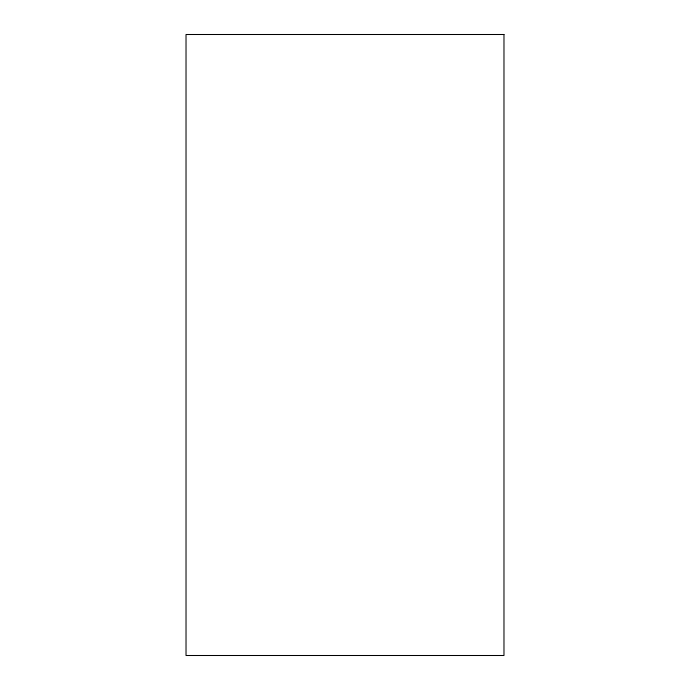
<?xml version="1.0" encoding="UTF-8"?>
<svg xmlns="http://www.w3.org/2000/svg" width="690" height="690" viewBox="0 0 690 690"><rect width="100%" height="100%" fill="white"/><g stroke="black" fill="none" stroke-linecap="round" stroke-linejoin="round"><path stroke-width="1.03" d="M503.976 34.5L186.024 34.5L186.024 655.5L503.976 655.5L503.976 34.5"/></g></svg>
